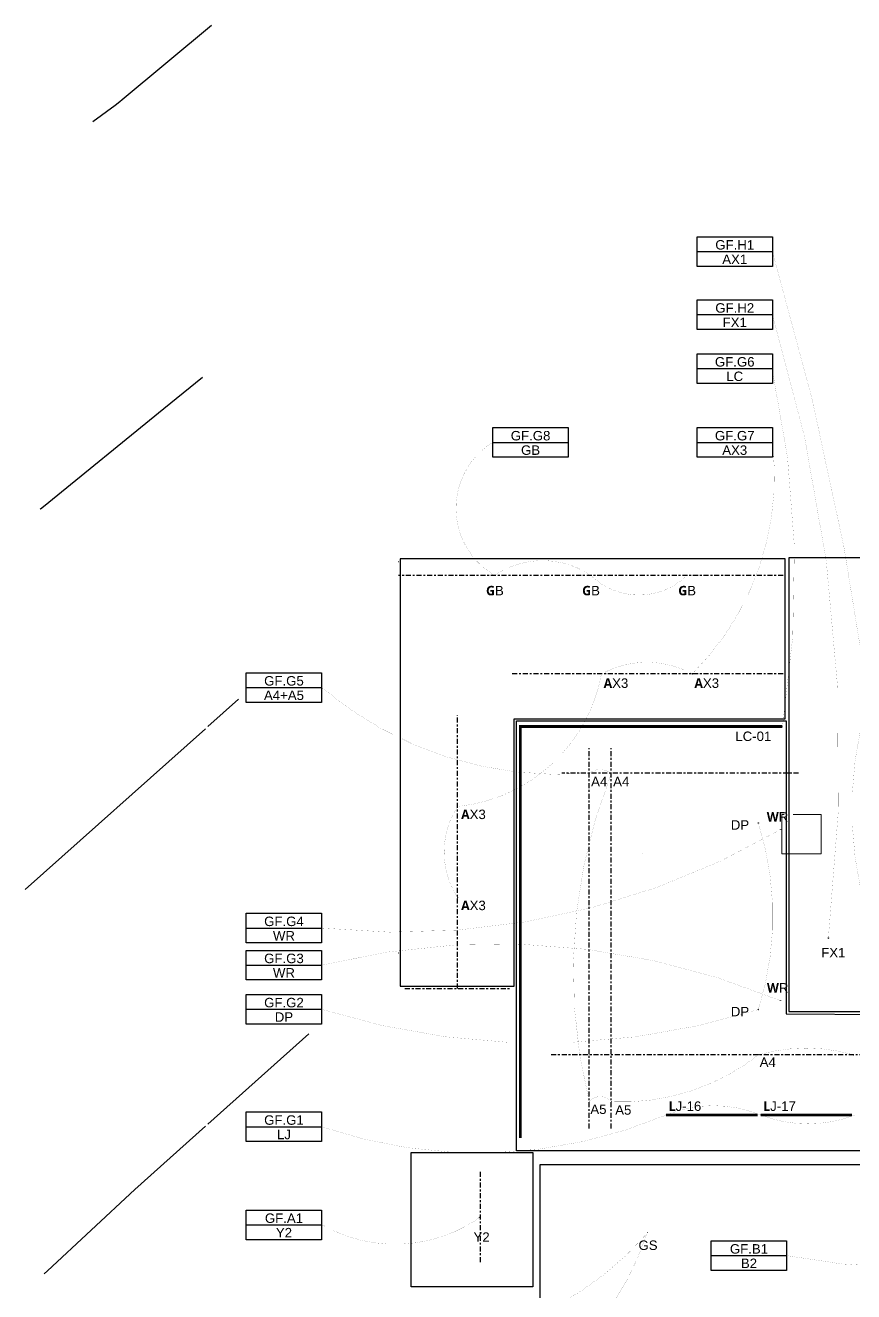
# Model space of a CAD drawing. Header units: millimetres. Extents: x 47511 to 319330, y -16764 to 12078.
# Drawn here: x 169782 to 180294, y -6126 to 9935 of the extents above; entities that cross this region are included whole.
import ezdxf

# ---------------------------------------------------------------- set-up
doc = ezdxf.new("R2010")
doc.units = ezdxf.units.MM
for name, pattern in [('ACAD_ISO02W100', [15, 12, -3]), ('Center 1_4_', [13.493749999999999, 6.349999999999999, -2.38125, 2.38125, -2.38125]), ('Dash - Tight', [4.5, 3, -1.5]), ('DASHDOT', [25.4, 12.7, -6.35, 0, -6.35])]:
    doc.linetypes.add(name, pattern=pattern)
doc.layers.add('0-CountArea', color=152, linetype='Continuous', plot=False, transparency=0.5)
for name, color, linetype, lineweight in [('A-LABEL-GF', 7, 'Continuous', 9), ('E-LUM-BLD', 91, 'Continuous', 30), ('E-LUM-CIRC', 5, 'Dash - Tight', 30), ('E-LUM-DIM', 7, 'Center 1_4_', 30), ('E-LUM-DL', 131, 'Continuous', 30), ('E-LUM-FL', 21, 'Continuous', 30), ('E-LUM-GFIT', 252, 'Continuous', 30), ('E-LUM-LED', 20, 'DASHDOT', 30), ('E-LUM-LL', 175, 'Continuous', 30), ('E-LUM-PDT', 135, 'Continuous', 30), ('E-LUM-SPK', 71, 'Continuous', 30), ('E-LUM-WL', 201, 'Continuous', 30), ('Primary Contours', 7, 'Continuous', 25), ('S-COLS', 7, 'Continuous', 5)]:
    doc.layers.add(name, color=color, linetype=linetype, lineweight=lineweight)
doc.styles.add('1-1', font='Yu Gothic UI Semibold.ttf', dxfattribs={"height": 1.5})
doc.styles.add('Arial_1', font='arial.ttf', dxfattribs={"height": 119.9999999999999})

# ---------------------------------------------------------------- blocks, each defined once
blk = doc.blocks.new('WR')
at = {"layer": 'E-LUM-WL', "linetype": 'Continuous', "lineweight": 30}
for p, q in [((-1.414213562369696, 1.414213562369696), (0, 0)), ((-1.268172423406213, 0), (1.268172423406213, 0)), ((0, 0), (1.414213562369696, 1.414213562369696))]:
    blk.add_line(p, q, dxfattribs=at)
blk.add_arc((0, 0), 1.268172423407126, 0, 180, dxfattribs=at)
blk = doc.blocks.new('LJX')
at = {"layer": 'E-LUM-LED', "color": 3, "lineweight": 0, "ltscale": 100}
for p, q in [((-0.3484143489331473, 0.3741107117366482), (-0.3484143489331473, 0.4991107117366482)), ((-0.3484143489331473, 0.4991107117366482), (0.1515856510668527, 0.4991107117366482)), ((0, 0.3741107117366482), (-0.3484143489331473, 0.3741107117366482)), ((0, -0.3741107117366482), (0, 0.3741107117366482)), ((0.1515856510668527, 0.4991107117366482), (0.1515856510668527, -0.4991107117366482)), ((-0.3484143489331473, -0.3741107117366482), (-0.3484143489331473, -0.4991107117366482)), ((-0.3484143489331473, -0.3741107117366482), (0, -0.3741107117366482)), ((-0.3484143489331473, -0.4991107117366482), (0.1515856510668527, -0.4991107117366482))]:
    blk.add_line(p, q, dxfattribs=at)
blk = doc.blocks.new('DP')
at = {"layer": 'E-LUM-GFIT', "lineweight": 30}
blk.add_circle((0, 0), 0.8692723396954951, dxfattribs=at)
at = {"layer": 'E-LUM-PDT', "lineweight": 30}
for p, q in [((-0.5284937445539981, 0), (-1.5, 0)), ((0, 1.5), (0, 0.5284937445539981)), ((1.5, 0), (0.5284937445539981, 0)), ((0, -0.5284937445539981), (0, -1.5))]:
    blk.add_line(p, q, dxfattribs=at)
for radius in [0.8692723396954951, 0.5284937445268401]:
    blk.add_circle((0, 0), radius, dxfattribs=at)
at = {"layer": 'E-LUM-PDT', "lineweight": 30, "insert": (-0.2037465251050889, 0.4385649404139258), "char_height": 0.867345597444381, "attachment_point": 1, "style": '1-1'}
blk.add_mtext_dynamic_manual_height_columns('P', width=0.867345597444381, gutter_width=4.336727987221905, heights=[0], dxfattribs=at)
blk = doc.blocks.new('LC')
at = {"layer": 'E-LUM-LED', "lineweight": 0, "ltscale": 100}
for p, q in [((-0.3484143489331473, 0.3741107117366482), (-0.3484143489331473, 0.4991107117366482)), ((-0.3484143489331473, 0.4991107117366482), (0.1515856510668527, 0.4991107117366482)), ((0, 0.3741107117366482), (-0.3484143489331473, 0.3741107117366482)), ((0, -0.3741107117366482), (0, 0.3741107117366482)), ((0.1515856510668527, 0.4991107117366482), (0.1515856510668527, -0.4991107117366482)), ((-0.3484143489331473, -0.3741107117366482), (-0.3484143489331473, -0.4991107117366482)), ((-0.3484143489331473, -0.3741107117366482), (0, -0.3741107117366482)), ((-0.3484143489331473, -0.4991107117366482), (0.1515856510668527, -0.4991107117366482))]:
    blk.add_line(p, q, dxfattribs=at)
blk = doc.blocks.new('GB')
at = {"layer": 'E-LUM-BLD', "lineweight": 30}
for p, q in [((-0.5284937445248943, 0), (-1.5, 0)), ((0, 1.5), (0, 0.5284937445267133)), ((1.5, 0), (0.5284937445248943, 0)), ((0, -0.5284937445267133), (0, -1.5))]:
    blk.add_line(p, q, dxfattribs=at)
for radius in [0.8692723396954951, 0.5284937445268401]:
    blk.add_circle((0, 0), radius, dxfattribs=at)
at = {"layer": 'E-LUM-GFIT', "lineweight": 30}
blk.add_circle((0, 0), 0.8692723396954951, dxfattribs=at)
at = {"layer": 'E-LUM-BLD', "lineweight": 30, "style": '1-1'}
blk.add_text('B', height=0.867345597444381, dxfattribs=at).set_placement((-0.3311325017639319, -0.4383899122781258))
blk = doc.blocks.new('GS')
at = {"layer": 'E-LUM-SPK', "lineweight": 0}
h = blk.add_hatch(color=256, dxfattribs=at)
h.dxf.hatch_style = 1
h.paths.add_polyline_path([(-1.5, -1.085142304574674), (1.5, -1.085142304574674), (0, 1.512933906774379)])
at = {"layer": 'E-LUM-GFIT', "lineweight": 0}
blk.add_lwpolyline([(-1.5, -1.085142304574674), (1.5, -1.085142304574674), (0, 1.512933906774379), (-1.5, -1.085142304574674)], dxfattribs=at)
at = {"layer": 'E-LUM-SPK', "lineweight": 0}
blk.add_lwpolyline([(-1.5, -1.085142304574674), (1.5, -1.085142304574674), (0, 1.512933906774379), (-1.5, -1.085142304574674)], dxfattribs=at)
blk = doc.blocks.new('Y2')
at = {"layer": 'E-LUM-LL', "ltscale": 10}
for p, q in [((-0.6250673095346428, 0.6250673095419188), (0.6040904395340476, -0.6040904395558755)), ((-0.6040904395631514, -0.6040904395413236), (0.6250673095346428, 0.6250673095419188))]:
    blk.add_line(p, q, dxfattribs=at)
blk.add_circle((0, 0.02097686999331927), 0.869272339721712, dxfattribs=at)
blk = doc.blocks.new('AX3')
at = {"layer": 'E-LUM-DL', "lineweight": 0, "ltscale": 100}
h = blk.add_hatch(color=256, dxfattribs=at)
h.dxf.hatch_style = 1
edge = h.paths.add_edge_path()
edge.add_arc((2.91038304567337e-11, -2.91038304567337e-11), 0.8692723396954951, 0, 360)
at = {"layer": 'E-LUM-DL', "lineweight": 30}
for p, q in [((2.91038304567337e-11, 1.499999999970896), (2.91038304567337e-11, -1.500000000029104)), ((-1.499999999970896, -2.91038304567337e-11), (1.500000000029104, -2.91038304567337e-11))]:
    blk.add_line(p, q, dxfattribs=at)
blk.add_circle((2.91038304567337e-11, -2.91038304567337e-11), 0.8692723396954951, dxfattribs=at)
at = {"layer": 'E-LUM-GFIT', "lineweight": 0}
blk.add_circle((2.91038304567337e-11, -2.91038304567337e-11), 0.8692723396954951, dxfattribs=at)
blk = doc.blocks.new('A4')
at = {"layer": 'E-LUM-DL', "lineweight": 30}
for p, q in [((0, 1.499999999992724), (0, -1.500000000007276)), ((1.5, -7.275957614183426e-12), (-1.5, -7.275957614183426e-12))]:
    blk.add_line(p, q, dxfattribs=at)
blk.add_circle((0, -7.275957614183426e-12), 0.8692723396954951, dxfattribs=at)
at = {"layer": 'E-LUM-GFIT', "lineweight": 0}
blk.add_circle((0, -7.275957614183426e-12), 0.8692723396954951, dxfattribs=at)
blk = doc.blocks.new('A5')
at = {"layer": 'E-LUM-DL', "lineweight": 30}
for p, q in [((1.455191522836685e-11, 1.499999999956344), (1.455191522836685e-11, -1.500000000043656)), ((1.500000000014552, -4.365574568510056e-11), (-1.499999999985448, -4.365574568510056e-11))]:
    blk.add_line(p, q, dxfattribs=at)
blk.add_circle((1.455191522836685e-11, -4.365574568510056e-11), 0.8692723396954951, dxfattribs=at)
at = {"layer": 'E-LUM-GFIT', "lineweight": 0}
blk.add_circle((1.455191522836685e-11, -4.365574568510056e-11), 0.8692723396954951, dxfattribs=at)
blk = doc.blocks.new('FX1')
at = {"layer": 'E-LUM-FL', "lineweight": 30, "ltscale": 100}
h = blk.add_hatch(color=256, dxfattribs=at)
h.dxf.hatch_style = 1
h.paths.add_polyline_path([(0, -1.5), (-1.5, 0), (-1.5, -1.5)])
h.paths.add_polyline_path([(-1.5, 0), (0, 1.5), (-1.5, 1.5)])
h.paths.add_polyline_path([(1.5, 1.5), (0, 1.5), (0, -1.5), (1.5, -1.5)])
for p, q in [((0, 1.5), (-1.5, 0)), ((-1.5, 0), (0, -1.5)), ((0, -1.5), (0, 1.5))]:
    blk.add_line(p, q, dxfattribs=at)
at = {"layer": 'E-LUM-FL', "lineweight": 30}
blk.add_lwpolyline([(1.5, 1.5), (1.5, -1.5), (-1.5, -1.5), (-1.5, 1.5)], close=True, dxfattribs=at)
at = {"layer": 'E-LUM-GFIT', "lineweight": 30}
blk.add_lwpolyline([(1.5, 1.5), (1.5, -1.5), (-1.5, -1.5), (-1.5, 1.5)], close=True, dxfattribs=at)

msp = doc.modelspace()

# ---------------------------------------------------------------- linework, layer by layer
at = {"layer": '0-CountArea', "ltscale": 10}
for points in [[(175983.8052515074, -2249.633838069916), (175983.8052515074, 1140.380092983658), (179425.0238887562, 1140.380092983658), (179425.0238887562, 3168.679274945694), (174539.1093670974, 3168.679274945694), (174539.1093670974, -2249.95773751213)], [(179470.2502644499, -2572.663768256491), (181183.3786496342, -2572.663768256491), (181183.3786496342, 3179.062636416114), (179470.2502644499, 3179.062636416114)], [(181897.9593766538, -2618.945468485763), (181897.9593766538, -4341.081025061605), (176017.1106404165, -4341.081025061605), (176017.1106404165, 1111.767324088665), (179437.8167684708, 1111.767324088665), (179437.8167684708, -2600.890087338921)], [(174680.1005623398, -4359.028039349883), (176221.4958588762, -4359.028039349883), (176221.4958588762, -6066.354713864566), (174680.1005623398, -6066.354713864566)], [(174557.5757920035, -6337.316582343017), (174557.5757920035, -14125.26558945089), (180294.0042283965, -14125.26558945089), (180294.0042283965, -9637.794307052798), (181609.7772775657, -9637.794307052798), (181609.7772775657, -4519.263775995525), (176312.8313420202, -4519.263775995525), (176312.8313420202, -6339.483099235746)]]:
    msp.add_lwpolyline(points, close=True, dxfattribs=at)
at = {"layer": 'E-LUM-CIRC', "linetype": 'ByBlock', "ltscale": 10}
for p, q in [((178306.6715985805, 7065.482875386915), (179263.1450822647, 7065.482875386915)), ((178306.6715985805, 6265.319132142547), (179263.1450822647, 6265.319132142547)), ((178306.6715985805, 5581.543232035787), (179263.1450822647, 5581.543232035787)), ((175715.7871661175, 4645.1291794645), (176672.2606498016, 4645.1291794645)), ((178306.6715985805, 4645.1291794645), (179263.1450822647, 4645.1291794645)), ((172586.1738617749, 1535.74757955419), (173542.647345459, 1535.74757955419)), ((172586.1738617749, -1514.647570111811), (173542.647345459, -1514.647570111811)), ((172586.1738617749, -1984.569970820121), (173542.647345459, -1984.569970820121)), ((172586.1738617749, -2545.179246774198), (173542.647345459, -2545.179246774198)), ((172586.1738617749, -4034.605098518099), (173542.647345459, -4034.605098518099)), ((172586.1738617749, -5279.738711001024), (173542.647345459, -5279.738711001024)), ((178487.252008797, -5668.821983495509), (179443.7254924811, -5668.821983495509))]:
    msp.add_line(p, q, dxfattribs=at)
for points in [[(178306.6715985805, 7252.838651122082), (179263.1450822647, 7252.838651122082), (179263.1450822647, 6878.127099651749), (178306.6715985805, 6878.127099651749)], [(178306.6715985805, 6452.674907877714), (179263.1450822647, 6452.674907877714), (179263.1450822647, 6077.963356407381), (178306.6715985805, 6077.963356407381)], [(178306.6715985805, 5768.899007770953), (179263.1450822647, 5768.899007770953), (179263.1450822647, 5394.18745630062), (178306.6715985805, 5394.18745630062)], [(175715.7871661175, 4832.484955199667), (176672.2606498016, 4832.484955199667), (176672.2606498016, 4457.773403729334), (175715.7871661175, 4457.773403729334)], [(178306.6715985805, 4832.484955199667), (179263.1450822647, 4832.484955199667), (179263.1450822647, 4457.773403729334), (178306.6715985805, 4457.773403729334)], [(172586.1738617749, 1723.103355289357), (173542.647345459, 1723.103355289357), (173542.647345459, 1348.391803819024), (172586.1738617749, 1348.391803819024)], [(172586.1738617749, -1327.291794376644), (173542.647345459, -1327.291794376644), (173542.647345459, -1702.003345846977), (172586.1738617749, -1702.003345846977)], [(172586.1738617749, -1797.214195084955), (173542.647345459, -1797.214195084955), (173542.647345459, -2171.925746555287), (172586.1738617749, -2171.925746555287)], [(172586.1738617749, -2357.823471039032), (173542.647345459, -2357.823471039032), (173542.647345459, -2732.535022509364), (172586.1738617749, -2732.535022509364)], [(172586.1738617749, -3847.249322782933), (173542.647345459, -3847.249322782933), (173542.647345459, -4221.960874253266), (172586.1738617749, -4221.960874253266)], [(172586.1738617749, -5092.382935265858), (173542.647345459, -5092.382935265858), (173542.647345459, -5467.09448673619), (172586.1738617749, -5467.09448673619)], [(178487.252008797, -5481.466207760343), (179443.7254924811, -5481.466207760343), (179443.7254924811, -5856.177759230675), (178487.252008797, -5856.177759230675)]]:
    msp.add_lwpolyline(points, close=True, dxfattribs=at)
at = {"layer": 'E-LUM-CIRC', "ltscale": 25, "const_width": 1}
for points in [[(180483.2987287132, -1404.8026041009, -0.1501427175106021), (180483.2987287132, 1395.796843476586, 0.03820876889867311), (179263.1450822647, 7065.482875386915)], [(179973.1979452718, -1641.203156524767, 0.1053432833039166), (179263.1450822647, 6265.319132142547)], [(179390.6186627184, 1042.402379063366, 0.09607350641518159), (179258.3823185072, 5581.543232035787)], [(175268.7249494704, -1127.653156523986, -0.2981814241873056), (175268.7249494704, 27.39684347625007, 0.3339609797091996), (177094.2159480709, 1708.796843476652, -0.2566853177538946), (178246.2069466714, 1708.796843476652, 0.2312436983932284), (179263.1450822647, 4645.1291794645)], [(178178.4014476775, 2958.796843476717, -0.4095707858647598), (176958.6049500831, 2958.796843476717, 0.3075722398301821), (175738.8084524888, 2958.796843476717, -0.5689782322885041), (175715.7871661175, 4645.1291794645)], [(180289.6481596048, -3121.703156524731, 0.1409552910343453), (179089.6481596048, -3121.703156524731, -0.1788418832744051), (177217.828879041, -3717.952163211979, 0.4699091368558626), (176937.828879041, -3717.952163211979, -0.1571800849579717), (177217.828879041, 442.5607793327508, 0.3477828641654388), (176937.828879041, 450.3216841913309, -0.1986106547356341), (173542.647345459, 1535.74757955419)], [(179084.2512306155, -181.5623821893096, -0.1551118066867594), (179084.2512306155, -2548.843930858791, -0.1536618216877737), (173542.647345459, -2545.179246774198)], [(179367.3361700237, -266.1839165431011, -0.1594498403896062), (173542.647345459, -1514.647570111811)], [(179367.3361700237, -2436.183916543072, 0.160821030279851), (173542.647345459, -1984.569970820121)], [(180314.2076251517, -3885.95216321214, -0.1860099832108166), (179114.2274421582, -3885.952163212132, 0.1986049257173741), (177914.2274421582, -3885.95216321214, -0.1843290113487516), (173542.647345459, -4034.605098518099)], [(175550.9742523872, -5185.287382372553, -0.2902267537440065), (173551.1041125777, -5279.738711001017)], [(173542.647345459, -6639.49006906584, 0.2876770027896347), (177666.1691795868, -5394.482880775249, -0.2832007525357731), (174864.8803812128, -7795.207235867056, -0.2739436378008815), (174861.3081261369, -9405.193973612171, 0.2073443604739829), (174856.7750073486, -11002.74588542026, -0.2841552497035247), (174849.3476329172, -12613.32190625941, 0.373044646638351), (176241.1098750189, -13903.3442550836, -0.2637010873448863), (177636.7163010013, -13900.61422763149)], [(179443.7254924811, -5668.821983495509, 0.1337899755738866), (183631.0165622551, -5366.949176573311, -0.306850432103288), (183911.0165622543, -5366.94917657406, 0.2078576977485507), (185053.4320454724, -5366.949176573311, -0.3245109428270841), (185333.4320454717, -5366.94917657406, 0.1396755011409361), (186687.6195091942, -5366.949176573631, -0.2273103754659574), (186967.6195091944, -5366.949176573355, 0.1116796141482949), (188075.8475286896, -5366.949176573486, -0.2210991022539621), (188355.8475286891, -5366.9491765739, 0.1149864304057887), (191063.7630119069, -5366.949176573486, -0.3535591593141406), (191343.7630119064, -5366.9491765739)]]:
    msp.add_lwpolyline(points, format="xyb", dxfattribs=at)
at = {"layer": 'E-LUM-DIM', "ltscale": 10}
for p, q in [((179398.1979452718, 2958.796843476717), (174519.0119548945, 2958.796843476717)), ((179398.1979452718, 1708.796843476652), (175942.2249494705, 1708.796843476652)), ((175268.7249494704, -2282.703156524207), (175268.7249494704, 1182.446843476464)), ((176937.828879041, -4056.588759747159), (176937.828879041, 765.0348261747422)), ((177217.828879041, -4056.588759747159), (177217.828879041, 765.0348261747422)), ((179596.0477388055, 450.3216841913454), (176589.6661710676, 450.3216841913454)), ((174600.2249494704, -2282.703156524207), (175937.2249494704, -2282.703156524207)), ((190146.2052603029, -3121.703156524731), (176444.8264985054, -3121.703156524716)), ((175552.5119548945, -4607.952163211972), (175552.5119548945, -5759.22063701944))]:
    msp.add_line(p, q, dxfattribs=at)
at = {"layer": 'E-LUM-LED', "ltscale": 10, "const_width": 35}
msp.add_lwpolyline([(179390.6186627184, 1042.402379063366), (176063.0450073077, 1042.402379063366), (176063.0450073077, -4177.952163211965)], dxfattribs=at)
at = {"layer": 'E-LUM-LED', "color": 3, "ltscale": 10, "const_width": 35}
for points in [[(177914.2274421582, -3885.95216321214), (179074.6481596048, -3885.952163212132)], [(179114.2274421582, -3885.95216321214), (180274.6481596048, -3885.952163212132)]]:
    msp.add_lwpolyline(points, dxfattribs=at)
at = {"layer": 'Primary Contours'}
for p, q in [((171010.1721634215, 8995.582229075371), (172145.060200627, 9935.036203736498)), ((170980.7011279455, 8970.941522597495), (171010.1721634215, 8995.582229075371)), ((170639.4794750117, 8714.892239974666), (170920.5619576522, 8921.655907320885)), ((170920.5619576522, 8921.655907320885), (170980.7011279455, 8970.941522597495)), ((171538.3942463152, 5073.95266239893), (172032.2184357625, 5473.305355989396)), ((170013.817257811, 3834.042208522616), (171538.3942463152, 5073.95266239893)), ((169972.0468737699, 3800.486178939129), (169976.5298409297, 3803.801010700903)), ((169976.5298409297, 3803.801010700903), (170013.817257811, 3834.042208522616)), ((174519.0119548945, 3133.770061282834), (174520.2249494704, 3134.751002803227)), ((172099.8772493902, 1041.10356996629), (172489.0225537975, 1388.291369796098)), ((169781.940859723, -1026.913764843412), (172069.8772493902, 1014.338159008134)), ((174519.0119548946, -1828.365676155074), (174520.2249494704, -1827.249835460156)), ((172099.8772493902, -4002.227249312702), (173379.0597300257, -2856.317802214195)), ((171173.3770933074, -4832.198967707416), (172069.8772493902, -4029.101666319948)), ((170064.2612807749, -5862.186362033201), (171173.3770933074, -4832.198967707416)), ((170019.9398788457, -5901.659943983977), (170064.2612807749, -5862.186362033201))]:
    msp.add_line(p, q, dxfattribs=at)
at = {"layer": 'S-COLS'}
for p, q in [((179410.1979452718, -74.20315652345016), (179383.1979452718, -74.20315652345016)), ((179383.1979452718, -74.20315652345016), (179383.1979452718, -184.2031565234647)), ((179758.1979452718, -74.20315652345016), (179526.1979452728, -74.20315652345016)), ((179883.1979452718, -74.20315652345016), (179758.1979452718, -74.20315652345016)), ((179883.1979452718, -574.2031565234065), (179883.1979452718, -74.20315652345016)), ((179383.1979452718, -184.2031565234647), (179383.1979452718, -199.2031565234429)), ((179383.1979452718, -199.2031565234429), (179383.1979452718, -365.6791219215957)), ((179383.1979452718, -365.6791219215957), (179383.1979452718, -385.6791219215884)), ((179383.1979452718, -385.6791219215884), (179383.1979452718, -574.2031565234065)), ((179383.1979452718, -574.2031565234065), (179492.828879041, -574.2031565234065)), ((179492.828879041, -574.2031565234065), (179507.828879041, -574.2031565234065)), ((179507.828879041, -574.2031565234065), (179758.1979452718, -574.2031565234065)), ((179758.1979452718, -574.2031565234065), (179773.1979452718, -574.2031565234065)), ((179773.1979452718, -574.2031565234065), (179883.1979452718, -574.2031565234065))]:
    msp.add_line(p, q, dxfattribs=at)

# ---------------------------------------------------------------- block references
at = {"layer": 'E-LUM-BLD', "linetype": 'ByBlock', "lineweight": 0}
for p in [(175738.8084524888, 2958.796843476717), (176958.6049500831, 2958.796843476717), (178178.4014476775, 2958.796843476717)]:
    msp.add_blockref('GB', p, dxfattribs=at)
at = {"layer": 'E-LUM-DL'}
for p in [(177094.2159480709, 1708.796843476666), (178246.2069466713, 1708.796843476666), (175268.7249494703, 27.39684347626462), (175268.7249494703, -1127.653156523957)]:
    msp.add_blockref('AX3', p, dxfattribs=at)
at = {"layer": 'E-LUM-DL', "color": 1}
for name, p in [('A4', (176937.828879041, 450.3216841917019)), ('A4', (177217.828879041, 450.3216841917165)), ('A4', (179091.6481596049, -3121.128943837895)), ('A4', (180289.6481596048, -3121.703156524345)), ('A5', (176937.8288790403, -3717.952163209797)), ('A5', (177217.8288790403, -3717.952163209811))]:
    msp.add_blockref(name, p, dxfattribs=at)
at = {"layer": 'E-LUM-FL', "color": 1}
msp.add_blockref('FX1', (179973.1979452718, -1641.203156524767), dxfattribs=at)
at = {"layer": 'E-LUM-LED', "linetype": 'ACAD_ISO02W100', "lineweight": 0}
msp.add_blockref('LC', (179390.6186627184, 1042.402379063366), dxfattribs=at)
at = {"layer": 'E-LUM-LED', "lineweight": 0, "rotation": 179.9999999999999}
for p in [(177914.2274421582, -3885.95216321214), (179114.2274421582, -3885.95216321214)]:
    msp.add_blockref('LJX', p, dxfattribs=at)
at = {"layer": 'E-LUM-LL', "xscale": 2.821999302512415, "yscale": 2.821999302512415, "zscale": 2.821999302512415}
msp.add_blockref('Y2', (175548.1725594929, -5182.485689477209), dxfattribs=at)
at = {"layer": 'E-LUM-PDT', "linetype": 'Continuous', "lineweight": 0, "ltscale": 10}
for p in [(179084.2512306155, -181.5623821893096), (179084.2512306155, -2548.843930858791)]:
    msp.add_blockref('DP', p, dxfattribs=at)
at = {"layer": 'E-LUM-SPK', "linetype": 'ByBlock', "lineweight": 0}
msp.add_blockref('GS', (177677.9315841157, -5378.807541098126), dxfattribs=at)
at = {"layer": 'E-LUM-WL', "linetype": 'ByBlock', "lineweight": 0, "rotation": 90}
for p in [(179367.3361700237, -266.183916543072), (179367.3361700237, -2436.183916543072)]:
    msp.add_blockref('WR', p, dxfattribs=at)

# ---------------------------------------------------------------- texts
at = {"layer": 'A-LABEL-GF', "ltscale": 10, "char_height": 1, "width": 40.59131273021456, "attachment_point": 1, "style": '1-1'}
for s, insert in [('TERRACE 1', (175119.1700657745, 2011.854936467797)), ('BEDROOM{\\fYu Gothic UI Semibold|b1|i0|c128|p34; 1}', (177612.8820867819, -573.0075314855567)), ('{\\fYu Gothic UI Semibold|b1|i0|c128|p34;ES }0{\\fYu Gothic UI Semibold|b1|i0|c128|p34;1}', (180268.3348513566, -565.5014870491941)), ('POOL PUMP', (175135.7037959649, -5615.182353373886))]:
    msp.add_mtext(s, dxfattribs=dict(at, insert=insert))
at = {"layer": 'E-LUM-BLD', "color": 7, "lineweight": 0, "char_height": 119.9999999999999, "attachment_point": 1, "style": 'Arial_1'}
for insert in [(175628.9499538704, 2825.398185437363), (176848.7464514647, 2825.398185437363), (178068.542949059, 2825.398185437363)]:
    msp.add_mtext_dynamic_manual_height_columns('{\\fYu Gothic UI Semibold|b1|i0|c128|p34;G}B', width=41.12165479621808, gutter_width=597.4034271367638, heights=[0], dxfattribs=dict(at, insert=insert))
at = {"layer": 'E-LUM-CIRC', "color": 7, "lineweight": 0, "char_height": 119.9999999999999, "attachment_point": 1, "style": 'Arial_1'}
for s, insert in [('\\pxqc;GF.H1', (178306.6715985805, 7210.691719489121)), ('\\pxqc;AX1', (178306.6715985805, 7027.533512656642)), ('\\pxqc;GF.H2', (178306.6715985805, 6410.527976244754)), ('\\pxqc;FX1', (178306.6715985805, 6227.369769412275)), ('\\pxqc;GF.G6', (178306.6715985805, 5726.752076137993)), ('\\pxqc;LC', (178306.6715985805, 5543.593869305514)), ('\\pxqc;GF.G8', (175715.7871661175, 4790.338023566706)), ('\\pxqc;GF.G7', (178306.6715985805, 4790.338023566706)), ('\\pxqc;GB', (175715.7871661175, 4607.179816734228)), ('\\pxqc;AX3', (178306.6715985805, 4607.179816734228)), ('\\pxqc;GF.G5', (172586.1738617749, 1680.956423656397)), ('\\pxqc;A4+A5', (172586.1738617749, 1497.798216823918)), ('\\pxqc;GF.G4', (172586.1738617749, -1369.438726009605)), ('\\pxqc;WR', (172586.1738617749, -1552.596932842083)), ('\\pxqc;GF.G3', (172586.1738617749, -1839.361126717915)), ('\\pxqc;WR', (172586.1738617749, -2022.519333550394)), ('\\pxqc;GF.G2', (172586.1738617749, -2399.970402671992)), ('\\pxqc;DP', (172586.1738617749, -2583.128609504471)), ('\\pxqc;GF.G1', (172586.1738617749, -3889.396254415893)), ('\\pxqc;LJ', (172586.1738617749, -4072.554461248372)), ('\\pxqc;GF.A1', (172586.1738617749, -5134.529866898818)), ('\\pxqc;Y2', (172586.1738617749, -5317.688073731297)), ('\\pxqc;GF.B1', (178487.252008797, -5523.613139393303)), ('\\pxqc;B2', (178487.252008797, -5706.771346225782))]:
    msp.add_mtext_dynamic_manual_height_columns(s, width=956.4734836841167, gutter_width=597.4034271367638, heights=[0], dxfattribs=dict(at, insert=insert))
at = {"layer": 'E-LUM-DL', "color": 7, "lineweight": 0, "char_height": 119.9999999999999, "attachment_point": 1, "style": 'Arial_1'}
for s, insert in [('{\\fYu Gothic UI Semibold|b1|i0|c128|p34;A}X3', (177121.2639743942, 1651.705955785823)), ('{\\fYu Gothic UI Semibold|b1|i0|c128|p34;A}X3', (178273.2549729946, 1651.705955785823)), ('A4', (176962.0656976572, 403.8178138644143)), ('A4', (177242.0656976572, 403.8178138644143)), ('{\\fYu Gothic UI Semibold|b1|i0|c128|p34;A}X3', (175312.806800253, -12.25563465806772)), ('{\\fYu Gothic UI Semibold|b1|i0|c128|p34;A}X3', (175312.806800253, -1167.305634658296)), ('A4', (179101.5318745335, -3155.840724947331)), ('A5', (176952.4701831042, -3753.039652002553)), ('A5', (177267.973366739, -3761.978693442921))]:
    msp.add_mtext_dynamic_manual_height_columns(s, width=41.12165479621808, gutter_width=597.4034271367638, heights=[0], dxfattribs=dict(at, insert=insert))
at = {"layer": 'E-LUM-FL', "color": 7, "lineweight": 0, "insert": (179882.394592088, -1766.517877413105), "char_height": 119.9999999999999, "attachment_point": 1, "style": 'Arial_1'}
msp.add_mtext_dynamic_manual_height_columns('FX1', width=41.12165479621808, gutter_width=597.4034271367638, heights=[0], dxfattribs=at)
at = {"layer": 'E-LUM-LED', "color": 7, "lineweight": 0, "char_height": 119.9999999999999, "attachment_point": 1, "style": 'Arial_1'}
for s, heights, insert in [('LC-01', [0], (178792.779863606, 977.8439563818101)), ('{\\fYu Gothic UI Semibold|b1|i0|c128|p34;L}J-16', [2.03347280334728], (177946.1020056315, -3713.396356309284)), ('{\\fYu Gothic UI Semibold|b1|i0|c128|p34;L}J-17', [2.03347280334728], (179146.1020056315, -3713.396356309284))]:
    msp.add_mtext_dynamic_manual_height_columns(s, width=41.12165479621808, gutter_width=597.4034271367638, heights=heights, dxfattribs=dict(at, insert=insert))
at = {"layer": 'E-LUM-LL', "color": 7, "lineweight": 0, "insert": (175469.7891050694, -5373.676863607398), "char_height": 119.9999999999999, "attachment_point": 1, "style": 'Arial_1'}
msp.add_mtext_dynamic_manual_height_columns('Y2', width=41.12165479621808, gutter_width=597.4034271367638, heights=[0], dxfattribs=at)
at = {"layer": 'E-LUM-PDT', "color": 7, "lineweight": 0, "char_height": 119.9999999999999, "attachment_point": 1, "style": 'Arial_1'}
for insert in [(178735.2655735651, -146.3420263913576), (178735.2655735651, -2513.623575060839)]:
    msp.add_mtext_dynamic_manual_height_columns('DP', width=41.12165479621808, gutter_width=597.4034271367638, heights=[0], dxfattribs=dict(at, insert=insert))
at = {"layer": 'E-LUM-SPK', "color": 7, "lineweight": 0, "insert": (177563.3566621607, -5477.094016301657), "char_height": 119.9999999999999, "attachment_point": 1, "style": 'Arial_1'}
msp.add_mtext_dynamic_manual_height_columns('GS', width=41.12165479621808, gutter_width=597.4034271367638, heights=[0], dxfattribs=at)
at = {"layer": 'E-LUM-WL', "color": 7, "lineweight": 0, "char_height": 119.9999999999999, "attachment_point": 1, "style": 'Arial_1'}
for insert in [(179191.7756243806, -44.26015671607456), (179193.8009797983, -2212.841987585052)]:
    msp.add_mtext_dynamic_manual_height_columns('{\\fYu Gothic UI Semibold|b1|i0|c128|p34;W}R', width=41.12165479621808, gutter_width=597.4034271367638, heights=[0], dxfattribs=dict(at, insert=insert))

doc.saveas('drawing.dxf')
